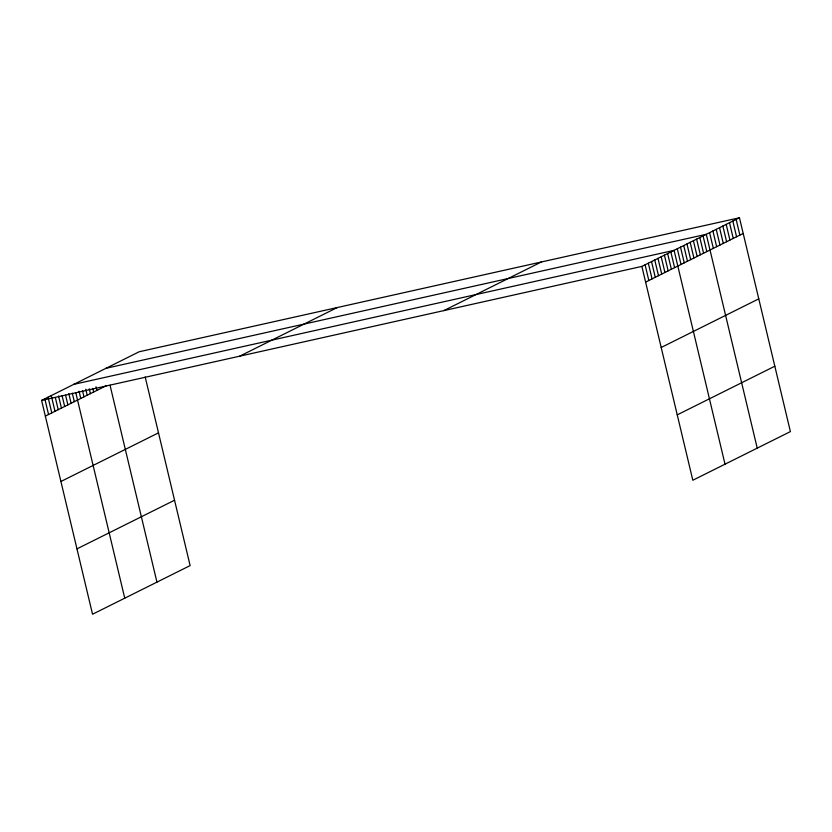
<?xml version="1.0" encoding="UTF-8"?>
<svg xmlns="http://www.w3.org/2000/svg" width="832" height="832" viewBox="0 0 832 832"><rect width="100%" height="100%" fill="white"/><g stroke="black" fill="none" stroke-linecap="round" stroke-linejoin="round"><path stroke-width="1.25" d="M145.194 376.979L190.122 565.594L92.539 614.234L41.6 400.4L139.183 351.759L739.461 217.766L790.4 431.6L692.817 480.241L641.878 266.406L739.461 217.766M45.344 416.104L106.527 385.611M239.689 356.179L337.272 307.538M60.923 481.489L158.506 432.848M443.778 310.627L541.362 261.976M76.97 548.86L174.554 500.219M645.611 282.11L743.194 233.47M661.19 347.495L758.774 298.854M677.238 414.856L774.821 366.215M106.007 368.295L706.274 234.302L757.224 448.136M73.798 384.353L674.076 250.349L725.015 464.183M41.6 400.4L641.878 266.406M736.143 219.419L739.877 235.123M732.826 221.073L736.559 236.777M729.508 222.726L733.242 238.43M726.19 224.38L729.924 240.084M722.862 226.034L726.606 241.738M719.545 227.687L723.289 243.391M716.227 229.341L719.971 245.045M712.91 230.994L716.654 246.698M709.592 232.648L713.336 248.352M703.061 235.903L706.805 251.607M699.837 237.505L703.581 253.219M696.613 239.117L700.357 254.821M693.399 240.718L697.143 256.422M690.175 242.32L693.919 258.034M686.962 243.932L690.695 259.636M683.738 245.534L687.482 261.238M680.514 247.135L684.258 262.85M677.3 248.747L681.034 264.451M670.852 251.961L674.596 267.665M667.638 253.562L671.372 269.266M664.414 255.164L668.158 270.868M661.19 256.776L664.934 272.48M657.977 258.378L661.721 274.082M654.753 259.979L658.497 275.694M651.539 261.591L655.273 277.295M648.315 263.193L652.059 278.897M645.091 264.794L648.835 280.509M110.032 385.195L156.946 582.14M96.002 386.797L96.866 390.426M92.778 388.409L93.642 392.028M89.274 388.804L90.428 393.64M85.769 389.199L87.204 395.242M82.545 390.801L83.98 396.843M79.04 391.206L80.766 398.455M75.816 392.808L124.748 598.187M72.311 393.203L74.329 401.658M68.806 393.598L71.105 403.27M65.582 395.21L67.881 404.872M62.078 395.606L64.667 406.474M58.562 396.001L61.443 408.086M55.349 397.602L58.219 409.687M51.262 395.585L55.006 411.289M48.038 397.186L51.782 412.901M44.824 398.798L48.558 414.502"/></g></svg>
